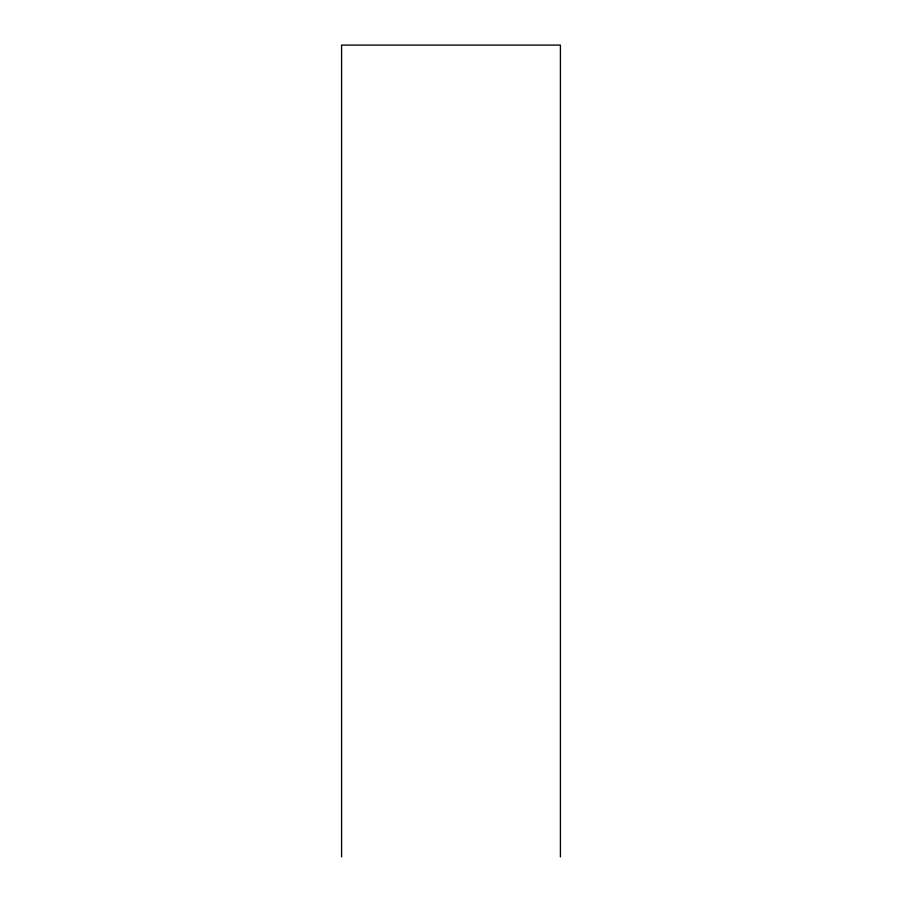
<?xml version="1.0" encoding="UTF-8"?>
<svg xmlns="http://www.w3.org/2000/svg" width="902" height="902" viewBox="0 0 902 902"><rect width="100%" height="100%" fill="white"/><g stroke="black" fill="none" stroke-linecap="round" stroke-linejoin="round"><path stroke-width="1.35" d="M560.413 856.9L560.413 45.1L341.587 45.1L341.587 856.9"/></g></svg>
